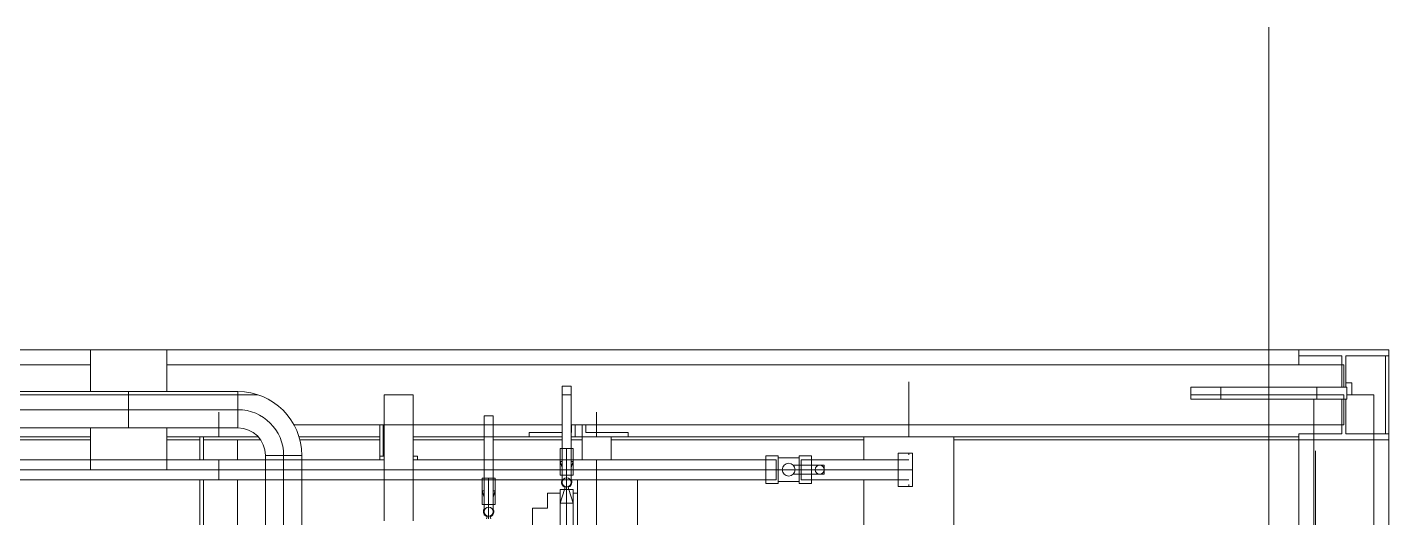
# Model space of a CAD drawing. Header units: inches. Extents: x -1128 to 651, y 96 to 845.
# Drawn here: x -1027.134 to -1025.086, y 725.528 to 726.265 of the extents above; entities that cross this region are included whole.
import ezdxf

# ---------------------------------------------------------------- set-up
doc = ezdxf.new("R2010")
doc.units = ezdxf.units.IN
doc.header["$MEASUREMENT"] = 0
doc.layers.add('EQUIPMENT LAYOUT-EMBED 1_DWG$0$DwgTemplate', color=7, linetype='Continuous')
doc.layers.add('Layout', color=6, linetype='Continuous', lineweight=18)

# ---------------------------------------------------------------- blocks, each defined once
blk = doc.blocks.new('A$C55974CAD')
at = {"layer": 'EQUIPMENT LAYOUT-EMBED 1_DWG$0$DwgTemplate', "color": 9, "lineweight": 0}
for p, q in [((52.325, 5.6955), (52.325, 3.0851)), ((52.1833, 3.1498), (52.2167, 3.1498)), ((52.255, 3.1498), (52.2958, 3.1498)), ((52.325, 2.5775), (52.325, 2.5625)), ((52.0859, 2.52), (52.2167, 2.52)), ((52.255, 2.52), (52.2958, 2.52)), ((52.1754, 2), (52.1722, 2)), ((52.2278, 2), (52.2246, 2)), ((52.3467, 2), (52.255, 2)), ((52.325, 1.53), (52.325, 1.275)), ((52.325, 1.275), (52.3173, 1.275))]:
    blk.add_line(p, q, dxfattribs=at)
at = {"layer": 'EQUIPMENT LAYOUT-EMBED 1_DWG$0$DwgTemplate', "color": 7, "lineweight": 0}
for p, q in [((52.2698, 5.6335), (52.2698, 3.1179)), ((52.3, 3.1179), (52.3, 5.6335)), ((52.3302, 5.6335), (52.3302, 3.1179)), ((52.1833, 3.0718), (52.1833, 3.75)), ((52.2, 3.75), (52.2, 3.3635)), ((52.2167, 3.3635), (52.2167, 3.75)), ((52.2167, 3.2365), (52.2167, 3.3635)), ((52.2, 3.2365), (52.2, 3.0718)), ((52.2167, 3.0718), (52.2167, 3.2365)), ((52.3, 3.1179), (52.2698, 3.1179)), ((52.2698, 3.1179), (52.3302, 3.1179)), ((52.3302, 3.1179), (52.3, 3.1179)), ((52.3, 3.1179), (52.3, 3.1179)), ((52.3, 3.1179), (52.3, 3.1179)), ((52.2238, 3.0718), (51.8762, 3.0718)), ((52.1833, 3.0115), (52.1833, 3.0718)), ((52.2, 3.0718), (52.2, 3.0115)), ((52.2167, 3.0115), (52.2167, 3.0718)), ((52.2238, 3.0718), (52.2238, 3.0115)), ((52.2238, 3.0115), (52.2238, 3.0718)), ((51.8762, 3.0417), (52.2238, 3.0417)), ((52.2238, 3.0417), (52.2238, 3.0417)), ((52.2238, 3.0417), (52.2238, 3.0417)), ((52.2238, 3.0115), (51.8762, 3.0115)), ((52.1833, 2.874), (52.1833, 3.0115)), ((52.2, 3.0115), (52.2, 2.874)), ((52.2167, 2.8815), (52.2167, 3.0115)), ((52.1833, 2.826), (52.1833, 2.874)), ((52.2, 2.874), (52.2, 2.826)), ((52.1833, 2.5776), (52.1833, 2.826)), ((52.2, 2.826), (52.2, 2.5806)), ((52.2167, 2.5806), (52.2167, 2.8185)), ((52.1217, 2.7025), (52.1182, 2.7036)), ((52.1833, 2.7075), (52.13, 2.7075)), ((52.1418, 2.7106), (52.1418, 2.7075)), ((52.1833, 2.7106), (52.1418, 2.7106)), ((52.1418, 2.7075), (52.1418, 2.7)), ((52.1545, 2.7075), (52.1648, 2.7106)), ((52.1648, 2.7075), (52.1648, 2.7106)), ((52.1862, 2.7106), (52.1833, 2.7106)), ((52.2167, 2.7075), (52.1833, 2.7075)), ((52.1862, 2.7106), (52.1862, 2.7)), ((52.255, 2.7075), (52.2167, 2.7075)), ((52.29, 2.7075), (52.255, 2.7075)), ((52.29, 2.7075), (52.29, 2.7)), ((52.1182, 2.7), (52.1418, 2.7)), ((52.1217, 2.6974), (52.1182, 2.6964)), ((52.1833, 2.6925), (52.13, 2.6925)), ((52.1862, 2.7), (52.1418, 2.7)), ((52.1418, 2.7), (52.1418, 2.7)), ((52.1418, 2.7), (52.1418, 2.7)), ((52.1418, 2.7), (52.1418, 2.6925)), ((52.1418, 2.6925), (52.1418, 2.6893)), ((52.1833, 2.6893), (52.1418, 2.6893)), ((52.1545, 2.6925), (52.1648, 2.6893)), ((52.1648, 2.6893), (52.1648, 2.6925)), ((52.2167, 2.6925), (52.1833, 2.6925)), ((52.1862, 2.6893), (52.1833, 2.6893)), ((52.1862, 2.7), (52.1862, 2.6893)), ((52.255, 2.6925), (52.2167, 2.6925)), ((52.29, 2.6925), (52.255, 2.6925)), ((52.29, 2.7), (52.29, 2.6925)), ((52.1673, 2.5806), (52.0781, 2.5806)), ((52.0781, 2.57), (52.1443, 2.57)), ((52.1443, 2.5806), (52.1443, 2.5593)), ((52.1673, 2.5736), (52.1443, 2.5806)), ((52.1443, 2.57), (52.1673, 2.57)), ((52.1673, 2.5664), (52.1443, 2.5593)), ((52.1673, 2.5593), (52.1673, 2.5806)), ((52.1708, 2.5725), (52.1673, 2.5736)), ((52.1673, 2.57), (52.1909, 2.57)), ((52.1708, 2.5674), (52.1673, 2.5664)), ((52.3391, 2.5775), (52.1791, 2.5775)), ((52.1833, 2.5624), (52.1833, 2.5776)), ((52.1909, 2.5806), (52.1909, 2.5775)), ((52.2353, 2.5806), (52.1909, 2.5806)), ((52.1909, 2.5775), (52.1909, 2.57)), ((52.1909, 2.57), (52.1909, 2.57)), ((52.1909, 2.57), (52.1909, 2.57)), ((52.2353, 2.57), (52.1909, 2.57)), ((52.1909, 2.57), (52.1909, 2.5625)), ((52.2, 2.5806), (52.2, 2.5593)), ((52.2035, 2.5775), (52.2139, 2.5806)), ((52.2139, 2.5775), (52.2139, 2.5806)), ((52.2167, 2.5593), (52.2167, 2.5806)), ((52.2353, 2.5806), (52.2353, 2.5775)), ((52.2353, 2.5775), (52.2353, 2.57)), ((52.2353, 2.57), (52.2353, 2.5625)), ((52.3391, 2.5775), (52.3391, 2.57)), ((52.3391, 2.57), (52.3391, 2.5625)), ((52.1673, 2.5593), (52.0781, 2.5593)), ((52.3391, 2.5625), (52.1791, 2.5625)), ((52.1833, 2.2381), (52.1833, 2.5624)), ((52.1909, 2.5625), (52.1909, 2.5593)), ((52.2353, 2.5593), (52.1909, 2.5593)), ((52.2, 2.5593), (52.2, 2.2381)), ((52.2035, 2.5625), (52.2139, 2.5593)), ((52.2139, 2.5593), (52.2139, 2.5625)), ((52.2167, 2.2381), (52.2167, 2.5593)), ((52.2353, 2.5625), (52.2353, 2.5593)), ((52.223, 2.2381), (52.177, 2.2381)), ((52.177, 2.2174), (52.177, 2.2381)), ((52.1833, 2.2206), (52.1833, 2.2381)), ((52.2, 2.2381), (52.2, 2.2206)), ((52.2, 2.2381), (52.2, 2.2206)), ((52.2167, 2.2206), (52.2167, 2.2381)), ((52.223, 2.2174), (52.223, 2.2381)), ((52.223, 2.2174), (52.177, 2.2174)), ((52.1802, 2.1825), (52.1802, 2.2174)), ((52.1833, 2.2206), (52.2167, 2.2206)), ((52.2, 2.2206), (52.2, 2.2174)), ((52.2, 2.2174), (52.2, 2.1825)), ((52.2198, 2.1825), (52.2198, 2.2174)), ((52.177, 2.1825), (52.223, 2.1825)), ((52.177, 2.1825), (52.177, 2.1619)), ((52.2198, 2.1825), (52.1802, 2.1825)), ((52.1833, 2.1793), (52.2167, 2.1793)), ((52.1833, 2.1619), (52.1833, 2.1793)), ((52.1925, 2.1825), (52.1925, 2.1924)), ((52.1925, 2.141), (52.1925, 2.1825)), ((52.1925, 2.1825), (52.1925, 2.1825)), ((52.2, 2.1793), (52.2, 2.1825)), ((52.2, 2.1825), (52.2, 2.1825)), ((52.2, 2.1619), (52.2, 2.1793)), ((52.2, 2.1793), (52.2, 2.1619)), ((52.2075, 2.1825), (52.2075, 2.1924)), ((52.2075, 2.141), (52.2075, 2.1825)), ((52.2075, 2.1825), (52.2075, 2.1825)), ((52.2167, 2.1619), (52.2167, 2.1793)), ((52.223, 2.1825), (52.223, 2.1619)), ((52.177, 2.1619), (52.223, 2.1619)), ((52.1833, 2.0174), (52.1833, 2.1619)), ((52.2, 2.1619), (52.2, 2.0174)), ((52.2167, 2.0174), (52.2167, 2.1619)), ((52.2, 2.141), (52.1925, 2.141)), ((52.2075, 2.141), (52.2, 2.141)), ((52.2, 2.0174), (52.1722, 2.0174)), ((52.1722, 1.9936), (52.1722, 2.0174)), ((52.1833, 2), (52.1833, 2.0174)), ((52.2, 2.0174), (52.2, 2)), ((52.2278, 2.0174), (52.2, 2.0174)), ((52.2, 2.0174), (52.2, 2)), ((52.2, 2), (52.2, 1.9936)), ((52.2167, 2), (52.2167, 2.0174)), ((52.2278, 1.9936), (52.2278, 2.0174)), ((52.2, 1.9936), (52.1722, 1.9936)), ((52.2278, 1.9936), (52.2, 1.9936))]:
    blk.add_line(p, q, dxfattribs=at)
at = {"layer": 'EQUIPMENT LAYOUT-EMBED 1_DWG$0$DwgTemplate', "color": 1, "lineweight": 0}
for p, q in [((52.375, 5.425), (52.375, 3.3635)), ((52.25, 3.7228), (52.25, 3.3635)), ((52.255, 3.725), (52.255, 3.3635)), ((52.2698, 3.3635), (52.2, 3.3635)), ((52.2, 3.2365), (52.2, 3.3635)), ((52.4, 3.3635), (52.3302, 3.3635)), ((52.4, 3.3635), (52.4, 3.2365)), ((52.2698, 3.2365), (52.2, 3.2365)), ((52.25, 3.2365), (52.25, 3.1813)), ((52.255, 3.2365), (52.255, 3.084)), ((52.4, 3.2365), (52.3302, 3.2365)), ((52.375, 3.2365), (52.375, 1.275)), ((52.0674, 3.1813), (52.1833, 3.1813)), ((52.2167, 3.1813), (52.255, 3.1813)), ((52.1833, 3.1753), (52.0684, 3.1753)), ((52.255, 3.1753), (52.2167, 3.1753)), ((52.25, 3.1753), (52.25, 3.08)), ((52.0702, 3.1183), (52.1833, 3.1183)), ((52.2167, 3.1183), (52.25, 3.1183)), ((52.275, 3.0246), (52.275, 2.5775)), ((52.25, 3.0148), (52.25, 2.8815)), ((52.255, 3.0162), (52.255, 2.8815)), ((52.115, 2.874), (52.325, 2.874)), ((52.25, 2.8755), (52.25, 2.874)), ((52.255, 2.8755), (52.255, 2.874)), ((52.325, 2.874), (52.325, 2.826)), ((52.115, 2.826), (52.325, 2.826)), ((52.25, 2.826), (52.25, 2.7075)), ((52.255, 2.826), (52.255, 2.6324)), ((52.25, 2.6925), (52.25, 2.5775)), ((52.262, 2.6324), (52.255, 2.6324)), ((52.255, 2.6324), (52.255, 2.5775)), ((52.262, 2.5775), (52.262, 2.6324)), ((52.2167, 2.544), (52.255, 2.544)), ((52.25, 2.5625), (52.25, 2.544)), ((52.255, 2.5625), (52.255, 2.556)), ((52.255, 2.55), (52.255, 2.556)), ((52.255, 2.556), (52.275, 2.556)), ((52.255, 2.55), (52.255, 2.544)), ((52.275, 2.544), (52.255, 2.544)), ((52.255, 2.544), (52.255, 2.4675)), ((52.262, 2.5619), (52.262, 2.5625)), ((52.275, 2.5619), (52.262, 2.5619)), ((52.275, 2.5625), (52.275, 1.275)), ((52.262, 2.4675), (52.262, 2.538)), ((52.262, 2.538), (52.275, 2.538)), ((52.2167, 2.496), (52.255, 2.496)), ((52.25, 2.496), (52.25, 2.075)), ((52.255, 1.35), (52.255, 2.4675)), ((52.255, 2.4675), (52.262, 2.4675)), ((52.1833, 2.075), (51.9895, 2.075)), ((52.255, 2.075), (52.2167, 2.075)), ((52.255, 1.925), (51.6775, 1.925)), ((52.25, 1.925), (52.25, 1.35)), ((51.7173, 1.4), (52.3173, 1.4)), ((52.3173, 1.4), (52.3373, 1.4)), ((52.3373, 1.4), (52.9373, 1.4)), ((52.25, 1.35), (51.6775, 1.35)), ((52.25, 1.35), (52.26, 1.35)), ((52.25, 1.2), (52.25, 1.35)), ((52.26, 1.2785), (52.26, 1.35)), ((52.39, 1.35), (52.375, 1.35)), ((52.4, 1.35), (52.39, 1.35)), ((52.39, 1.35), (52.39, 1.2785)), ((52.3173, 1.325), (49.485, 1.325)), ((50.9792, 1.3221), (52.2192, 1.3221)), ((52.2317, 1.3221), (52.2192, 1.3221)), ((52.3173, 1.2785), (52.26, 1.2785)), ((52.26, 1.2715), (52.26, 1.2)), ((52.3173, 1.2715), (52.26, 1.2715)), ((52.3173, 1.275), (52.275, 1.275)), ((52.39, 1.2785), (52.3373, 1.2785)), ((52.375, 1.275), (52.3373, 1.275)), ((52.39, 1.2715), (52.3373, 1.2715)), ((52.345, 1.2618), (52.345, 1.2715)), ((52.39, 1.2), (52.39, 1.2715)), ((52.325, 1.27), (52.325, 1.225)), ((52.345, 1.2618), (52.325, 1.2618)), ((52.325, 1.225), (50.3552, 1.225)), ((52.39, 1.2057), (52.26, 1.2057))]:
    blk.add_line(p, q, dxfattribs=at)
at = {"layer": 'EQUIPMENT LAYOUT-EMBED 1_DWG$0$DwgTemplate', "color": 54, "lineweight": 0}
for p, q in [((52.4, 5.425), (52.4, 3.3635)), ((52.4, 3.2365), (52.4, 1.2)), ((52.4, 1.2), (50.3742, 1.2))]:
    blk.add_line(p, q, dxfattribs=at)
at = {"layer": 'EQUIPMENT LAYOUT-EMBED 1_DWG$0$DwgTemplate', "color": 3, "lineweight": 0}
for p, q in [((52.3302, 3.3), (52.2698, 3.3)), ((52.2167, 2.8815), (52.2167, 2.874)), ((52.2167, 2.8815), (52.2227, 2.8815)), ((52.2227, 2.8815), (52.2227, 2.874)), ((52.2227, 2.8815), (52.275, 2.8815)), ((52.2227, 2.8815), (52.2227, 2.8755)), ((52.2227, 2.8755), (52.275, 2.8755)), ((52.2167, 2.826), (52.2167, 2.8185)), ((52.2167, 2.8185), (52.2227, 2.8185)), ((52.2227, 2.826), (52.2227, 2.8185))]:
    blk.add_line(p, q, dxfattribs=at)
at = {"layer": 'EQUIPMENT LAYOUT-EMBED 1_DWG$0$DwgTemplate', "color": 5, "lineweight": 0}
for p, q in [((52.1066, 2.627), (52.1359, 2.627)), ((52.1359, 2.602), (52.1359, 2.627)), ((52.1609, 2.602), (52.1359, 2.602)), ((52.1609, 2.5806), (52.1609, 2.602)), ((52.1833, 2.552), (52.0918, 2.552)), ((52.1609, 2.552), (52.1609, 2.5593)), ((52.0859, 2.452), (52.1833, 2.452)), ((52.3173, 1.53), (52.3173, 1.48)), ((52.3173, 1.53), (52.3173, 1.48)), ((52.3373, 1.53), (52.3173, 1.53)), ((52.3173, 1.53), (52.3373, 1.53)), ((52.3373, 1.48), (52.3373, 1.53)), ((52.3373, 1.53), (52.3373, 1.48)), ((52.3173, 1.48), (52.3373, 1.48)), ((52.3373, 1.48), (52.3173, 1.48)), ((52.3173, 1.32), (52.3173, 1.48)), ((52.3173, 1.48), (52.3173, 1.32)), ((52.3373, 1.48), (52.3173, 1.48)), ((52.3373, 1.48), (52.3373, 1.32)), ((52.3373, 1.48), (52.3373, 1.32)), ((52.3173, 1.32), (52.3173, 1.27)), ((52.3173, 1.27), (52.3173, 1.32)), ((52.3373, 1.32), (52.3173, 1.32)), ((52.3173, 1.32), (52.3373, 1.32)), ((52.3373, 1.32), (52.3173, 1.32)), ((52.3373, 1.27), (52.3373, 1.32)), ((52.3373, 1.27), (52.3373, 1.32)), ((52.3173, 1.27), (52.3373, 1.27)), ((52.3373, 1.27), (52.3173, 1.27))]:
    blk.add_line(p, q, dxfattribs=at)
at = {"layer": 'EQUIPMENT LAYOUT-EMBED 1_DWG$0$DwgTemplate', "color": 7, "lineweight": 0}
for centre, radius in [((52.13, 2.7), 0.0075), ((52.1791, 2.57), 0.0075), ((52.2, 2.2), 0.0107), ((52.2, 2.1485), 0.0075)]:
    blk.add_circle(centre, radius, dxfattribs=at)
for centre, radius, start, end in [((52.2238, 3.1179), 0.0762, 270, 0), ((52.2238, 3.1179), 0.1064, 270, 0), ((52.2238, 3.1179), 0.046, 270, 0), ((52.13, 2.7), 0.0087, 59.5553, 162.9561), ((52.13, 2.7), 0.0087, 197.0439, 270), ((52.13, 2.7), 0.0087, 270, 300.4447), ((52.1791, 2.57), 0.0087, 59.5553, 162.9561), ((52.1791, 2.57), 0.0087, 197.0439, 270), ((52.1791, 2.57), 0.0087, 270, 300.4447)]:
    blk.add_arc(centre, radius, start, end, dxfattribs=at)

msp = doc.modelspace()

# ---------------------------------------------------------------- block references
at = {"layer": 'Layout', "xscale": 0.9025, "yscale": 0.9025, "zscale": 0.9025, "rotation": 90}
msp.add_blockref('A$C55974CAD', (-1024.0033, 678.4893), dxfattribs=at)

doc.saveas('drawing.dxf')
